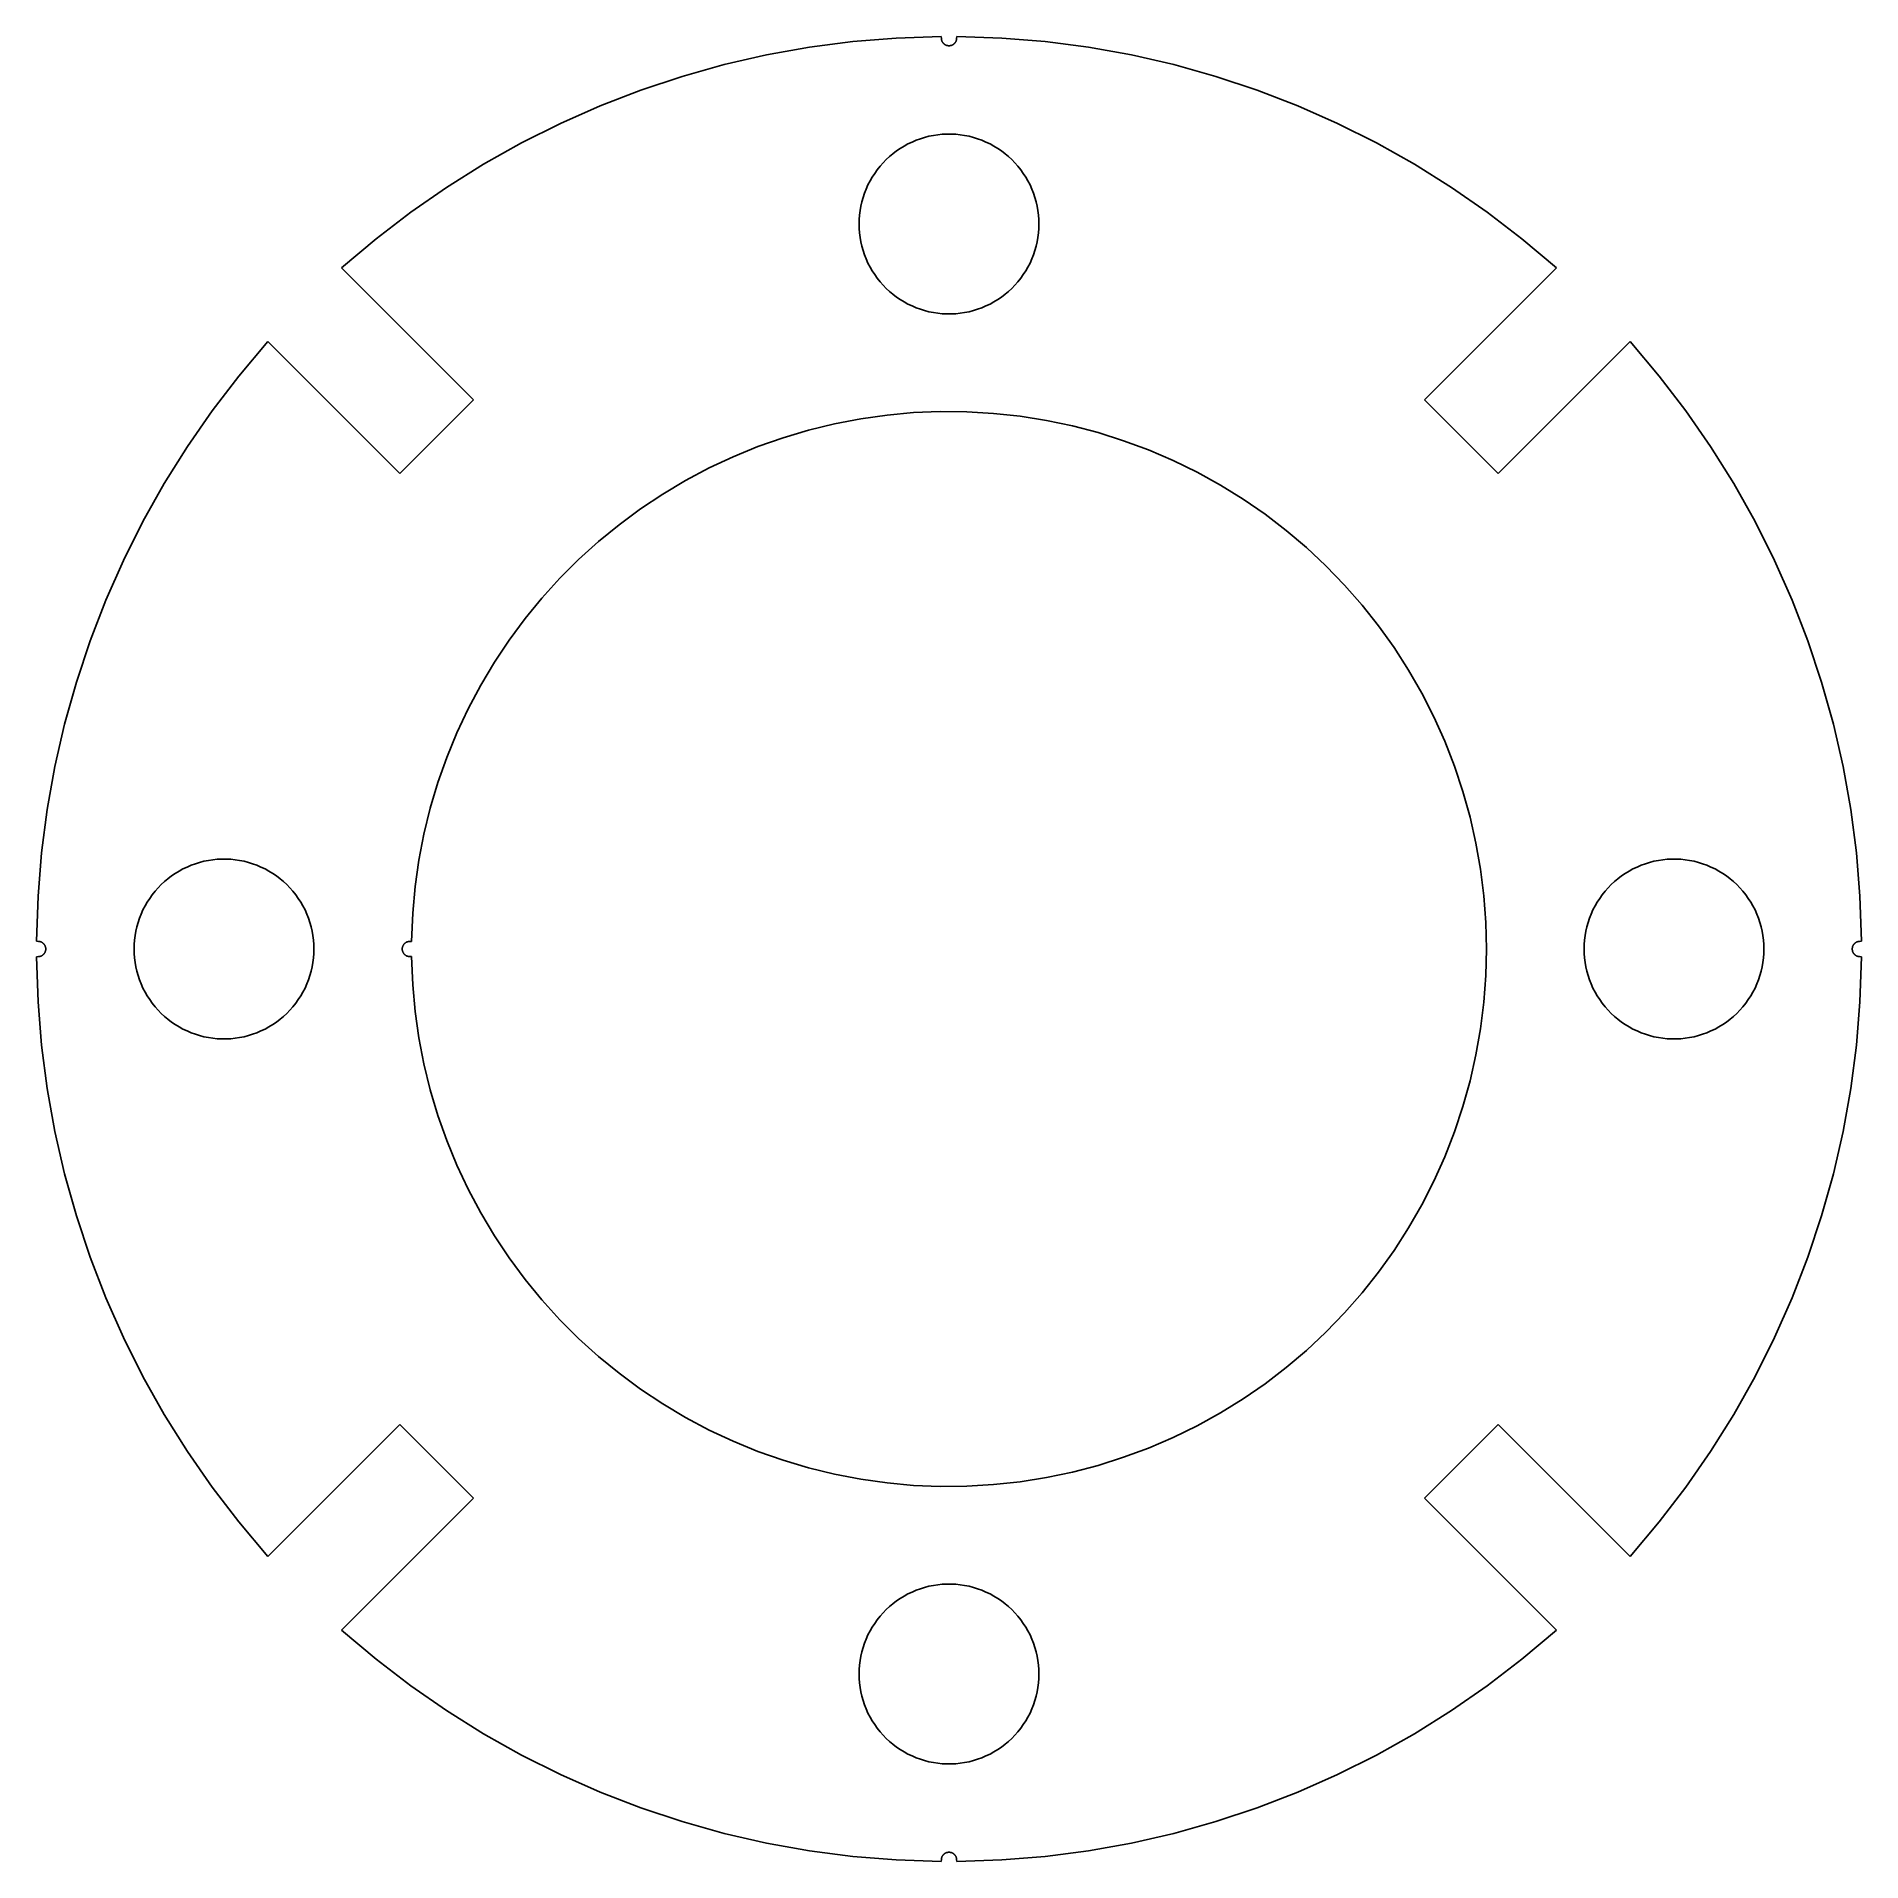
# Model space of a CAD drawing. Header units: metres. Extents: x -49.3 to 49.3, y -49.3 to 49.3.
import ezdxf

# ---------------------------------------------------------------- set-up
doc = ezdxf.new("R2010")
doc.units = ezdxf.units.M

msp = doc.modelspace()

# ---------------------------------------------------------------- linework, layer by layer
for p, q in [((-0.415, 49.338), (-2.855, 49.255)), ((-0.412, 49.227), (-0.415, 49.338)), ((0.415, 49.338), (0.412, 49.227)), ((2.855, 49.255), (0.415, 49.338)), ((-7.54, 48.758), (-9.859, 48.343)), ((-5.203, 49.062), (-7.54, 48.758)), ((-2.855, 49.255), (-5.203, 49.062)), ((-0.41, 49.207), (-0.412, 49.227)), ((-0.408, 49.187), (-0.41, 49.207)), ((-0.404, 49.166), (-0.408, 49.187)), ((-0.399, 49.146), (-0.404, 49.166)), ((-0.394, 49.127), (-0.399, 49.146)), ((-0.387, 49.108), (-0.394, 49.127)), ((-0.379, 49.088), (-0.387, 49.108)), ((-0.371, 49.069), (-0.379, 49.088)), ((-0.362, 49.051), (-0.371, 49.069)), ((-0.351, 49.034), (-0.362, 49.051)), ((-0.34, 49.017), (-0.351, 49.034)), ((-0.328, 49), (-0.34, 49.017)), ((-0.315, 48.984), (-0.328, 49)), ((-0.302, 48.969), (-0.315, 48.984)), ((-0.287, 48.954), (-0.302, 48.969)), ((-0.272, 48.94), (-0.287, 48.954)), ((-0.257, 48.927), (-0.272, 48.94)), ((-0.24, 48.914), (-0.257, 48.927)), ((-0.223, 48.903), (-0.24, 48.914)), ((-0.205, 48.892), (-0.223, 48.903)), ((-0.188, 48.883), (-0.205, 48.892)), ((-0.169, 48.874), (-0.188, 48.883)), ((-0.15, 48.866), (-0.169, 48.874)), ((-0.131, 48.859), (-0.15, 48.866)), ((-0.111, 48.853), (-0.131, 48.859)), ((-0.091, 48.848), (-0.111, 48.853)), ((-0.072, 48.844), (-0.091, 48.848)), ((-0.051, 48.841), (-0.072, 48.844)), ((-0.031, 48.839), (-0.051, 48.841)), ((-0.01, 48.838), (-0.031, 48.839)), ((0.01, 48.838), (-0.01, 48.838)), ((0.031, 48.839), (0.01, 48.838)), ((0.051, 48.841), (0.031, 48.839)), ((0.072, 48.844), (0.051, 48.841)), ((0.091, 48.848), (0.072, 48.844)), ((0.111, 48.853), (0.091, 48.848)), ((0.131, 48.859), (0.111, 48.853)), ((0.15, 48.866), (0.131, 48.859)), ((0.169, 48.874), (0.15, 48.866)), ((0.188, 48.883), (0.169, 48.874)), ((0.205, 48.892), (0.188, 48.883)), ((0.223, 48.903), (0.205, 48.892)), ((0.24, 48.914), (0.223, 48.903)), ((0.257, 48.927), (0.24, 48.914)), ((0.272, 48.94), (0.257, 48.927)), ((0.287, 48.954), (0.272, 48.94)), ((0.302, 48.969), (0.287, 48.954)), ((0.315, 48.984), (0.302, 48.969)), ((0.328, 49), (0.315, 48.984)), ((0.34, 49.017), (0.328, 49)), ((0.351, 49.034), (0.34, 49.017)), ((0.362, 49.051), (0.351, 49.034)), ((0.371, 49.069), (0.362, 49.051)), ((0.379, 49.088), (0.371, 49.069)), ((0.387, 49.108), (0.379, 49.088)), ((0.394, 49.127), (0.387, 49.108)), ((0.399, 49.146), (0.394, 49.127)), ((0.404, 49.166), (0.399, 49.146)), ((0.408, 49.187), (0.404, 49.166)), ((0.41, 49.207), (0.408, 49.187)), ((0.412, 49.227), (0.41, 49.207)), ((5.203, 49.062), (2.855, 49.255)), ((7.54, 48.758), (5.203, 49.062)), ((9.859, 48.343), (7.54, 48.758)), ((-12.155, 47.817), (-14.424, 47.182)), ((-9.859, 48.343), (-12.155, 47.817)), ((12.155, 47.817), (9.859, 48.343)), ((14.424, 47.182), (12.155, 47.817)), ((-16.66, 46.44), (-18.858, 45.592)), ((-14.424, 47.182), (-16.66, 46.44)), ((16.66, 46.44), (14.424, 47.182)), ((18.858, 45.592), (16.66, 46.44)), ((-18.858, 45.592), (-21.012, 44.639)), ((21.012, 44.639), (18.858, 45.592)), ((-21.012, 44.639), (-23.119, 43.585)), ((23.119, 43.585), (21.012, 44.639)), ((-23.119, 43.585), (-25.174, 42.432)), ((-2.431, 43.411), (-2.218, 43.527)), ((-2.218, 43.527), (-2, 43.632)), ((-2, 43.632), (-1.777, 43.726)), ((-1.777, 43.726), (-1.549, 43.809)), ((-1.549, 43.809), (-1.317, 43.881)), ((-1.317, 43.881), (-1.082, 43.941)), ((-1.082, 43.941), (-0.844, 43.989)), ((-0.844, 43.989), (-0.605, 44.025)), ((-0.605, 44.025), (-0.363, 44.049)), ((-0.363, 44.049), (-0.121, 44.061)), ((-0.121, 44.061), (0.121, 44.061)), ((0.121, 44.061), (0.363, 44.049)), ((0.363, 44.049), (0.605, 44.025)), ((0.605, 44.025), (0.844, 43.989)), ((0.844, 43.989), (1.082, 43.941)), ((1.082, 43.941), (1.317, 43.881)), ((1.317, 43.881), (1.549, 43.809)), ((1.549, 43.809), (1.777, 43.726)), ((1.777, 43.726), (2, 43.632)), ((2, 43.632), (2.218, 43.527)), ((2.218, 43.527), (2.431, 43.411)), ((25.174, 42.432), (23.119, 43.585)), ((-25.174, 42.432), (-27.171, 41.182)), ((-3.725, 42.325), (-3.564, 42.507)), ((-3.564, 42.507), (-3.395, 42.681)), ((-3.395, 42.681), (-3.217, 42.846)), ((-3.217, 42.846), (-3.032, 43.002)), ((-3.032, 43.002), (-2.838, 43.148)), ((-2.838, 43.148), (-2.638, 43.285)), ((-2.638, 43.285), (-2.431, 43.411)), ((2.431, 43.411), (2.638, 43.285)), ((2.638, 43.285), (2.838, 43.148)), ((2.838, 43.148), (3.032, 43.002)), ((3.032, 43.002), (3.217, 42.846)), ((3.217, 42.846), (3.395, 42.681)), ((3.395, 42.681), (3.564, 42.507)), ((3.564, 42.507), (3.725, 42.325)), ((27.171, 41.182), (25.174, 42.432)), ((-4.381, 41.31), (-4.27, 41.526)), ((-4.27, 41.526), (-4.149, 41.735)), ((-4.149, 41.735), (-4.018, 41.939)), ((-4.018, 41.939), (-3.876, 42.136)), ((-3.876, 42.136), (-3.725, 42.325)), ((3.725, 42.325), (3.876, 42.136)), ((3.876, 42.136), (4.018, 41.939)), ((4.018, 41.939), (4.149, 41.735)), ((4.149, 41.735), (4.27, 41.526)), ((4.27, 41.526), (4.381, 41.31)), ((-27.171, 41.182), (-29.106, 39.838)), ((-4.712, 40.4), (-4.646, 40.633)), ((-4.646, 40.633), (-4.569, 40.863)), ((-4.569, 40.863), (-4.481, 41.089)), ((-4.481, 41.089), (-4.381, 41.31)), ((4.381, 41.31), (4.481, 41.089)), ((4.481, 41.089), (4.569, 40.863)), ((4.569, 40.863), (4.646, 40.633)), ((4.646, 40.633), (4.712, 40.4)), ((29.106, 39.838), (27.171, 41.182)), ((-29.106, 39.838), (-30.974, 38.403)), ((-4.856, 39.443), (-4.838, 39.684)), ((-4.838, 39.684), (-4.808, 39.925)), ((-4.808, 39.925), (-4.766, 40.163)), ((-4.766, 40.163), (-4.712, 40.4)), ((4.712, 40.4), (4.766, 40.163)), ((4.766, 40.163), (4.808, 39.925)), ((4.808, 39.925), (4.838, 39.684)), ((4.838, 39.684), (4.856, 39.443)), ((30.974, 38.403), (29.106, 39.838)), ((-4.862, 39.2), (-4.856, 39.443)), ((-4.856, 38.957), (-4.862, 39.2)), ((-4.838, 38.716), (-4.856, 38.957)), ((-4.808, 38.475), (-4.838, 38.716)), ((4.838, 38.716), (4.808, 38.475)), ((4.856, 38.957), (4.838, 38.716)), ((4.856, 39.443), (4.862, 39.2)), ((4.862, 39.2), (4.856, 38.957)), ((-30.974, 38.403), (-32.843, 36.821)), ((-4.766, 38.237), (-4.808, 38.475)), ((-4.712, 38), (-4.766, 38.237)), ((-4.646, 37.767), (-4.712, 38)), ((-4.569, 37.537), (-4.646, 37.767)), ((-4.481, 37.311), (-4.569, 37.537)), ((4.569, 37.537), (4.481, 37.311)), ((4.646, 37.767), (4.569, 37.537)), ((4.712, 38), (4.646, 37.767)), ((4.766, 38.237), (4.712, 38)), ((4.808, 38.475), (4.766, 38.237)), ((32.843, 36.821), (30.974, 38.403)), ((-32.843, 36.821), (-25.716, 29.693)), ((-4.381, 37.09), (-4.481, 37.311)), ((-4.27, 36.874), (-4.381, 37.09)), ((-4.149, 36.665), (-4.27, 36.874)), ((-4.018, 36.461), (-4.149, 36.665)), ((4.149, 36.665), (4.018, 36.461)), ((4.27, 36.874), (4.149, 36.665)), ((4.381, 37.09), (4.27, 36.874)), ((4.481, 37.311), (4.381, 37.09)), ((25.716, 29.693), (32.843, 36.821)), ((-3.876, 36.264), (-4.018, 36.461)), ((-3.725, 36.075), (-3.876, 36.264)), ((-3.564, 35.893), (-3.725, 36.075)), ((-3.395, 35.719), (-3.564, 35.893)), ((-3.217, 35.554), (-3.395, 35.719)), ((-3.032, 35.398), (-3.217, 35.554)), ((3.217, 35.554), (3.032, 35.398)), ((3.395, 35.719), (3.217, 35.554)), ((3.564, 35.893), (3.395, 35.719)), ((3.725, 36.075), (3.564, 35.893)), ((3.876, 36.264), (3.725, 36.075)), ((4.018, 36.461), (3.876, 36.264)), ((-2.838, 35.252), (-3.032, 35.398)), ((-2.638, 35.115), (-2.838, 35.252)), ((-2.431, 34.989), (-2.638, 35.115)), ((-2.218, 34.873), (-2.431, 34.989)), ((-2, 34.768), (-2.218, 34.873)), ((-1.777, 34.674), (-2, 34.768)), ((-1.549, 34.591), (-1.777, 34.674)), ((-1.317, 34.519), (-1.549, 34.591)), ((1.549, 34.591), (1.317, 34.519)), ((1.777, 34.674), (1.549, 34.591)), ((2, 34.768), (1.777, 34.674)), ((2.218, 34.873), (2, 34.768)), ((2.431, 34.989), (2.218, 34.873)), ((2.638, 35.115), (2.431, 34.989)), ((2.838, 35.252), (2.638, 35.115)), ((3.032, 35.398), (2.838, 35.252)), ((-1.082, 34.459), (-1.317, 34.519)), ((-0.844, 34.411), (-1.082, 34.459)), ((-0.605, 34.375), (-0.844, 34.411)), ((-0.363, 34.351), (-0.605, 34.375)), ((-0.121, 34.339), (-0.363, 34.351)), ((0.121, 34.339), (-0.121, 34.339)), ((0.363, 34.351), (0.121, 34.339)), ((0.605, 34.375), (0.363, 34.351)), ((0.844, 34.411), (0.605, 34.375)), ((1.082, 34.459), (0.844, 34.411)), ((1.317, 34.519), (1.082, 34.459)), ((-36.821, 32.843), (-38.403, 30.974)), ((-29.693, 25.716), (-36.821, 32.843)), ((36.821, 32.843), (29.693, 25.716)), ((38.403, 30.974), (36.821, 32.843)), ((-38.403, 30.974), (-39.838, 29.106)), ((39.838, 29.106), (38.403, 30.974)), ((-25.716, 29.693), (-29.693, 25.716)), ((29.693, 25.716), (25.716, 29.693)), ((-39.838, 29.106), (-41.182, 27.171)), ((-6.189, 28.396), (-4.774, 28.668)), ((-4.774, 28.668), (-3.347, 28.869)), ((-3.347, 28.869), (-1.911, 29)), ((-1.911, 29), (-0.471, 29.059)), ((-0.471, 29.059), (0.97, 29.046)), ((0.97, 29.046), (2.409, 28.962)), ((2.409, 28.962), (3.841, 28.808)), ((3.841, 28.808), (5.265, 28.582)), ((41.182, 27.171), (39.838, 29.106)), ((-10.33, 27.165), (-8.97, 27.643)), ((-8.97, 27.643), (-7.589, 28.054)), ((-7.589, 28.054), (-6.189, 28.396)), ((5.265, 28.582), (6.675, 28.285)), ((6.675, 28.285), (8.069, 27.92)), ((8.069, 27.92), (9.443, 27.485)), ((-41.182, 27.171), (-42.432, 25.174)), ((-11.664, 26.619), (-10.33, 27.165)), ((9.443, 27.485), (10.794, 26.984)), ((10.794, 26.984), (12.119, 26.415)), ((42.432, 25.174), (41.182, 27.171)), ((-14.243, 25.333), (-12.969, 26.008)), ((-12.969, 26.008), (-11.664, 26.619)), ((12.119, 26.415), (13.413, 25.782)), ((13.413, 25.782), (14.675, 25.085)), ((-42.432, 25.174), (-43.585, 23.119)), ((-15.481, 24.596), (-14.243, 25.333)), ((14.675, 25.085), (15.9, 24.327)), ((43.585, 23.119), (42.432, 25.174)), ((-17.841, 22.942), (-16.681, 23.799)), ((-16.681, 23.799), (-15.481, 24.596)), ((15.9, 24.327), (17.087, 23.509)), ((-43.585, 23.119), (-44.639, 21.012)), ((-18.956, 22.03), (-17.841, 22.942)), ((17.087, 23.509), (18.231, 22.633)), ((44.639, 21.012), (43.585, 23.119)), ((-20.025, 21.063), (-18.956, 22.03)), ((18.231, 22.633), (19.331, 21.701)), ((-44.639, 21.012), (-45.592, 18.858)), ((-21.044, 20.044), (-20.025, 21.063)), ((19.331, 21.701), (20.383, 20.716)), ((45.592, 18.858), (44.639, 21.012)), ((-22.012, 18.976), (-21.044, 20.044)), ((20.383, 20.716), (21.385, 19.68)), ((-45.592, 18.858), (-46.44, 16.66)), ((-22.925, 17.862), (-22.012, 18.976)), ((21.385, 19.68), (22.334, 18.596)), ((46.44, 16.66), (45.592, 18.858)), ((-23.783, 16.703), (-22.925, 17.862)), ((22.334, 18.596), (23.229, 17.466)), ((23.229, 17.466), (24.066, 16.293)), ((-46.44, 16.66), (-47.182, 14.424)), ((-24.582, 15.504), (-23.783, 16.703)), ((24.066, 16.293), (24.844, 15.08)), ((47.182, 14.424), (46.44, 16.66)), ((-25.32, 14.266), (-24.582, 15.504)), ((24.844, 15.08), (25.561, 13.83)), ((-47.182, 14.424), (-47.817, 12.155)), ((-25.996, 12.993), (-25.32, 14.266)), ((25.561, 13.83), (26.215, 12.545)), ((47.817, 12.155), (47.182, 14.424)), ((-26.608, 11.689), (-25.996, 12.993)), ((-47.817, 12.155), (-48.343, 9.859)), ((26.215, 12.545), (26.805, 11.231)), ((48.343, 9.859), (47.817, 12.155)), ((-27.155, 10.355), (-26.608, 11.689)), ((26.805, 11.231), (27.329, 9.888)), ((-27.635, 8.996), (-27.155, 10.355)), ((27.329, 9.888), (27.785, 8.521)), ((-48.343, 9.859), (-48.758, 7.54)), ((-28.047, 7.615), (-27.635, 8.996)), ((48.758, 7.54), (48.343, 9.859)), ((27.785, 8.521), (28.174, 7.133)), ((-48.758, 7.54), (-49.062, 5.203)), ((-28.39, 6.215), (-28.047, 7.615)), ((28.174, 7.133), (28.492, 5.728)), ((49.062, 5.203), (48.758, 7.54)), ((-28.663, 4.8), (-28.39, 6.215)), ((-49.062, 5.203), (-49.255, 2.855)), ((28.492, 5.728), (28.741, 4.308)), ((49.255, 2.855), (49.062, 5.203)), ((-42.232, 3.802), (-42.038, 3.948)), ((-42.038, 3.948), (-41.838, 4.085)), ((-41.838, 4.085), (-41.631, 4.211)), ((-41.631, 4.211), (-41.418, 4.327)), ((-41.418, 4.327), (-41.2, 4.432)), ((-41.2, 4.432), (-40.977, 4.526)), ((-40.977, 4.526), (-40.749, 4.609)), ((-40.749, 4.609), (-40.517, 4.681)), ((-40.517, 4.681), (-40.282, 4.741)), ((-40.282, 4.741), (-40.044, 4.789)), ((-40.044, 4.789), (-39.805, 4.825)), ((-39.805, 4.825), (-39.563, 4.849)), ((-39.563, 4.849), (-39.321, 4.861)), ((-39.321, 4.861), (-39.079, 4.861)), ((-39.079, 4.861), (-38.837, 4.849)), ((-38.837, 4.849), (-38.595, 4.825)), ((-38.595, 4.825), (-38.356, 4.789)), ((-38.356, 4.789), (-38.118, 4.741)), ((-38.118, 4.741), (-37.883, 4.681)), ((-37.883, 4.681), (-37.651, 4.609)), ((-37.651, 4.609), (-37.423, 4.526)), ((-37.423, 4.526), (-37.2, 4.432)), ((-37.2, 4.432), (-36.981, 4.327)), ((-36.981, 4.327), (-36.769, 4.211)), ((-36.769, 4.211), (-36.562, 4.085)), ((-36.562, 4.085), (-36.361, 3.948)), ((-36.361, 3.948), (-36.168, 3.802)), ((-28.866, 3.374), (-28.663, 4.8)), ((28.741, 4.308), (28.92, 2.878)), ((36.168, 3.802), (36.361, 3.948)), ((36.361, 3.948), (36.562, 4.085)), ((36.562, 4.085), (36.769, 4.211)), ((36.769, 4.211), (36.981, 4.327)), ((36.981, 4.327), (37.2, 4.432)), ((37.2, 4.432), (37.423, 4.526)), ((37.423, 4.526), (37.651, 4.609)), ((37.651, 4.609), (37.883, 4.681)), ((37.883, 4.681), (38.118, 4.741)), ((38.118, 4.741), (38.356, 4.789)), ((38.356, 4.789), (38.595, 4.825)), ((38.595, 4.825), (38.837, 4.849)), ((38.837, 4.849), (39.079, 4.861)), ((39.079, 4.861), (39.321, 4.861)), ((39.321, 4.861), (39.563, 4.849)), ((39.563, 4.849), (39.805, 4.825)), ((39.805, 4.825), (40.044, 4.789)), ((40.044, 4.789), (40.282, 4.741)), ((40.282, 4.741), (40.517, 4.681)), ((40.517, 4.681), (40.749, 4.609)), ((40.749, 4.609), (40.977, 4.526)), ((40.977, 4.526), (41.2, 4.432)), ((41.2, 4.432), (41.418, 4.327)), ((41.418, 4.327), (41.631, 4.211)), ((41.631, 4.211), (41.838, 4.085)), ((41.838, 4.085), (42.038, 3.948)), ((42.038, 3.948), (42.232, 3.802)), ((-43.076, 2.936), (-42.925, 3.125)), ((-42.925, 3.125), (-42.764, 3.307)), ((-42.764, 3.307), (-42.595, 3.481)), ((-42.595, 3.481), (-42.417, 3.646)), ((-42.417, 3.646), (-42.232, 3.802)), ((-36.168, 3.802), (-35.983, 3.646)), ((-35.983, 3.646), (-35.805, 3.481)), ((-35.805, 3.481), (-35.636, 3.307)), ((-35.636, 3.307), (-35.475, 3.126)), ((-35.475, 3.126), (-35.324, 2.936)), ((-28.998, 1.938), (-28.866, 3.374)), ((35.324, 2.936), (35.475, 3.126)), ((35.475, 3.126), (35.636, 3.307)), ((35.636, 3.307), (35.805, 3.481)), ((35.805, 3.481), (35.983, 3.646)), ((35.983, 3.646), (36.168, 3.802)), ((42.232, 3.802), (42.417, 3.646)), ((42.417, 3.646), (42.595, 3.481)), ((42.595, 3.481), (42.764, 3.307)), ((42.764, 3.307), (42.925, 3.125)), ((42.925, 3.125), (43.076, 2.936)), ((-49.255, 2.855), (-49.338, 0.415)), ((-43.681, 1.889), (-43.581, 2.11)), ((-43.581, 2.11), (-43.47, 2.326)), ((-43.47, 2.326), (-43.349, 2.535)), ((-43.349, 2.535), (-43.218, 2.739)), ((-43.218, 2.739), (-43.076, 2.936)), ((-35.324, 2.936), (-35.182, 2.739)), ((-35.182, 2.739), (-35.051, 2.535)), ((-35.051, 2.535), (-34.93, 2.326)), ((-34.93, 2.326), (-34.819, 2.11)), ((-34.819, 2.11), (-34.719, 1.889)), ((28.92, 2.878), (29.027, 1.441)), ((34.719, 1.889), (34.819, 2.11)), ((34.819, 2.11), (34.93, 2.326)), ((34.93, 2.326), (35.051, 2.535)), ((35.051, 2.535), (35.182, 2.739)), ((35.182, 2.739), (35.324, 2.936)), ((43.076, 2.936), (43.218, 2.739)), ((43.218, 2.739), (43.349, 2.535)), ((43.349, 2.535), (43.47, 2.326)), ((43.47, 2.326), (43.581, 2.11)), ((43.581, 2.11), (43.681, 1.889)), ((49.338, 0.415), (49.255, 2.855)), ((-43.966, 0.963), (-43.912, 1.2)), ((-43.912, 1.2), (-43.846, 1.433)), ((-43.846, 1.433), (-43.769, 1.663)), ((-43.769, 1.663), (-43.681, 1.889)), ((-34.719, 1.889), (-34.631, 1.663)), ((-34.631, 1.663), (-34.553, 1.433)), ((-34.553, 1.433), (-34.488, 1.2)), ((-34.488, 1.2), (-34.434, 0.963)), ((-29.062, 0.414), (-28.998, 1.938)), ((29.027, 1.441), (29.062, 0)), ((34.434, 0.963), (34.488, 1.2)), ((34.488, 1.2), (34.553, 1.433)), ((34.553, 1.433), (34.631, 1.663)), ((34.631, 1.663), (34.719, 1.889)), ((43.681, 1.889), (43.769, 1.663)), ((43.769, 1.663), (43.846, 1.433)), ((43.846, 1.433), (43.912, 1.2)), ((43.912, 1.2), (43.966, 0.963)), ((-49.338, 0.415), (-49.228, 0.412)), ((-49.228, 0.412), (-49.208, 0.41)), ((-49.208, 0.41), (-49.188, 0.408)), ((-49.188, 0.408), (-49.167, 0.404)), ((-49.167, 0.404), (-49.148, 0.4)), ((-49.148, 0.4), (-49.129, 0.394)), ((-49.129, 0.394), (-49.109, 0.388)), ((-49.109, 0.388), (-49.091, 0.38)), ((-49.091, 0.38), (-49.072, 0.372)), ((-49.072, 0.372), (-49.054, 0.363)), ((-49.054, 0.363), (-49.037, 0.353)), ((-49.037, 0.353), (-49.02, 0.342)), ((-49.02, 0.342), (-49.003, 0.331)), ((-49.003, 0.331), (-48.988, 0.318)), ((-48.988, 0.318), (-48.972, 0.305)), ((-48.972, 0.305), (-48.958, 0.291)), ((-48.958, 0.291), (-48.944, 0.276)), ((-48.944, 0.276), (-48.931, 0.261)), ((-48.931, 0.261), (-48.918, 0.245)), ((-48.918, 0.245), (-48.907, 0.228)), ((-48.907, 0.228), (-48.896, 0.211)), ((-48.896, 0.211), (-48.886, 0.194)), ((-48.886, 0.194), (-48.877, 0.176)), ((-48.877, 0.176), (-48.869, 0.157)), ((-48.869, 0.157), (-48.861, 0.139)), ((-48.861, 0.139), (-48.855, 0.119)), ((-48.855, 0.119), (-48.85, 0.1)), ((-48.85, 0.1), (-48.845, 0.08)), ((-48.845, 0.08), (-48.842, 0.06)), ((-48.842, 0.06), (-48.84, 0.04)), ((-48.84, 0.04), (-48.838, 0.02)), ((-48.838, 0.02), (-48.837, 0)), ((-48.837, 0), (-48.838, -0.02)), ((-44.062, 0), (-44.056, 0.243)), ((-44.056, -0.243), (-44.062, 0)), ((-44.056, 0.243), (-44.038, 0.484)), ((-44.038, 0.484), (-44.008, 0.725)), ((-44.008, 0.725), (-43.966, 0.963)), ((-34.434, 0.963), (-34.392, 0.725)), ((-34.392, 0.725), (-34.362, 0.484)), ((-34.362, 0.484), (-34.344, 0.243)), ((-34.344, 0.243), (-34.337, 0)), ((-34.337, 0), (-34.344, -0.243)), ((-29.562, 0.02), (-29.56, 0.041)), ((-29.562, 0), (-29.562, 0.02)), ((-29.562, -0.02), (-29.562, 0)), ((-29.56, 0.041), (-29.558, 0.061)), ((-29.558, 0.061), (-29.555, 0.081)), ((-29.555, 0.081), (-29.55, 0.101)), ((-29.55, 0.101), (-29.544, 0.12)), ((-29.544, 0.12), (-29.538, 0.14)), ((-29.538, 0.14), (-29.531, 0.159)), ((-29.531, 0.159), (-29.522, 0.178)), ((-29.522, 0.178), (-29.513, 0.195)), ((-29.513, 0.195), (-29.503, 0.213)), ((-29.503, 0.213), (-29.492, 0.23)), ((-29.492, 0.23), (-29.48, 0.247)), ((-29.48, 0.247), (-29.468, 0.263)), ((-29.468, 0.263), (-29.454, 0.278)), ((-29.454, 0.278), (-29.44, 0.293)), ((-29.44, 0.293), (-29.426, 0.307)), ((-29.426, 0.307), (-29.41, 0.32)), ((-29.41, 0.32), (-29.394, 0.332)), ((-29.394, 0.332), (-29.377, 0.344)), ((-29.377, 0.344), (-29.36, 0.355)), ((-29.36, 0.355), (-29.342, 0.365)), ((-29.342, 0.365), (-29.324, 0.374)), ((-29.324, 0.374), (-29.305, 0.382)), ((-29.305, 0.382), (-29.286, 0.389)), ((-29.286, 0.389), (-29.267, 0.396)), ((-29.267, 0.396), (-29.247, 0.401)), ((-29.247, 0.401), (-29.227, 0.405)), ((-29.227, 0.405), (-29.208, 0.408)), ((-29.208, 0.408), (-29.187, 0.411)), ((-29.187, 0.411), (-29.167, 0.412)), ((-29.167, 0.412), (-29.062, 0.414)), ((29.062, 0), (29.027, -1.441)), ((34.337, 0), (34.344, 0.243)), ((34.344, -0.243), (34.337, 0)), ((34.344, 0.243), (34.362, 0.484)), ((34.362, 0.484), (34.392, 0.725)), ((34.392, 0.725), (34.434, 0.963)), ((43.966, 0.963), (44.008, 0.725)), ((44.008, 0.725), (44.038, 0.484)), ((44.038, 0.484), (44.056, 0.243)), ((44.056, 0.243), (44.062, 0)), ((44.062, 0), (44.056, -0.243)), ((48.838, 0.01), (48.839, 0.031)), ((48.838, -0.01), (48.838, 0.01)), ((48.839, 0.031), (48.841, 0.051)), ((48.841, 0.051), (48.844, 0.072)), ((48.844, 0.072), (48.848, 0.091)), ((48.848, 0.091), (48.853, 0.111)), ((48.853, 0.111), (48.859, 0.131)), ((48.859, 0.131), (48.866, 0.15)), ((48.866, 0.15), (48.874, 0.169)), ((48.874, 0.169), (48.883, 0.188)), ((48.883, 0.188), (48.892, 0.205)), ((48.892, 0.205), (48.903, 0.223)), ((48.903, 0.223), (48.914, 0.24)), ((48.914, 0.24), (48.927, 0.257)), ((48.927, 0.257), (48.94, 0.272)), ((48.94, 0.272), (48.954, 0.287)), ((48.954, 0.287), (48.969, 0.302)), ((48.969, 0.302), (48.984, 0.315)), ((48.984, 0.315), (49, 0.328)), ((49, 0.328), (49.017, 0.34)), ((49.017, 0.34), (49.034, 0.351)), ((49.034, 0.351), (49.051, 0.362)), ((49.051, 0.362), (49.069, 0.371)), ((49.069, 0.371), (49.088, 0.379)), ((49.088, 0.379), (49.108, 0.387)), ((49.108, 0.387), (49.127, 0.394)), ((49.127, 0.394), (49.146, 0.399)), ((49.146, 0.399), (49.166, 0.404)), ((49.166, 0.404), (49.187, 0.408)), ((49.187, 0.408), (49.207, 0.41)), ((49.207, 0.41), (49.227, 0.412)), ((49.227, 0.412), (49.338, 0.415)), ((-49.228, -0.412), (-49.338, -0.415)), ((-49.338, -0.415), (-49.255, -2.855)), ((-49.208, -0.41), (-49.228, -0.412)), ((-49.188, -0.408), (-49.208, -0.41)), ((-49.167, -0.404), (-49.188, -0.408)), ((-49.148, -0.4), (-49.167, -0.404)), ((-49.129, -0.394), (-49.148, -0.4)), ((-49.11, -0.388), (-49.129, -0.394)), ((-49.091, -0.38), (-49.11, -0.388)), ((-49.072, -0.372), (-49.091, -0.38)), ((-49.054, -0.363), (-49.072, -0.372)), ((-49.037, -0.353), (-49.054, -0.363)), ((-49.02, -0.342), (-49.037, -0.353)), ((-49.003, -0.331), (-49.02, -0.342)), ((-48.988, -0.318), (-49.003, -0.331)), ((-48.972, -0.305), (-48.988, -0.318)), ((-48.958, -0.291), (-48.972, -0.305)), ((-48.944, -0.276), (-48.958, -0.291)), ((-48.931, -0.261), (-48.944, -0.276)), ((-48.918, -0.245), (-48.931, -0.261)), ((-48.907, -0.229), (-48.918, -0.245)), ((-48.896, -0.211), (-48.907, -0.229)), ((-48.886, -0.194), (-48.896, -0.211)), ((-48.877, -0.176), (-48.886, -0.194)), ((-48.869, -0.157), (-48.877, -0.176)), ((-48.861, -0.139), (-48.869, -0.157)), ((-48.855, -0.119), (-48.861, -0.139)), ((-48.85, -0.1), (-48.855, -0.119)), ((-48.845, -0.08), (-48.85, -0.1)), ((-48.842, -0.06), (-48.845, -0.08)), ((-48.84, -0.04), (-48.842, -0.06)), ((-48.838, -0.02), (-48.84, -0.04)), ((-44.038, -0.484), (-44.056, -0.243)), ((-44.008, -0.725), (-44.038, -0.484)), ((-43.966, -0.963), (-44.008, -0.725)), ((-43.912, -1.2), (-43.966, -0.963)), ((-34.434, -0.963), (-34.488, -1.2)), ((-34.392, -0.725), (-34.434, -0.963)), ((-34.362, -0.484), (-34.392, -0.725)), ((-34.344, -0.243), (-34.362, -0.484)), ((-29.56, -0.041), (-29.562, -0.02)), ((-29.558, -0.061), (-29.56, -0.041)), ((-29.555, -0.081), (-29.558, -0.061)), ((-29.55, -0.101), (-29.555, -0.081)), ((-29.544, -0.12), (-29.55, -0.101)), ((-29.538, -0.14), (-29.544, -0.12)), ((-29.531, -0.159), (-29.538, -0.14)), ((-29.522, -0.178), (-29.531, -0.159)), ((-29.513, -0.195), (-29.522, -0.178)), ((-29.503, -0.213), (-29.513, -0.195)), ((-29.492, -0.23), (-29.503, -0.213)), ((-29.48, -0.247), (-29.492, -0.23)), ((-29.468, -0.263), (-29.48, -0.247)), ((-29.454, -0.278), (-29.468, -0.263)), ((-29.44, -0.293), (-29.454, -0.278)), ((-29.426, -0.307), (-29.44, -0.293)), ((-29.41, -0.32), (-29.426, -0.307)), ((-29.394, -0.332), (-29.41, -0.32)), ((-29.377, -0.344), (-29.394, -0.332)), ((-29.36, -0.355), (-29.377, -0.344)), ((-29.342, -0.365), (-29.36, -0.355)), ((-29.324, -0.374), (-29.342, -0.365)), ((-29.305, -0.382), (-29.324, -0.374)), ((-29.286, -0.389), (-29.305, -0.382)), ((-29.267, -0.396), (-29.286, -0.389)), ((-29.247, -0.401), (-29.267, -0.396)), ((-29.227, -0.405), (-29.247, -0.401)), ((-29.208, -0.408), (-29.227, -0.405)), ((-29.187, -0.411), (-29.208, -0.408)), ((-29.167, -0.412), (-29.187, -0.411)), ((-29.062, -0.414), (-29.167, -0.412)), ((-28.998, -1.938), (-29.062, -0.414)), ((34.362, -0.484), (34.344, -0.243)), ((34.392, -0.725), (34.362, -0.484)), ((34.434, -0.963), (34.392, -0.725)), ((34.488, -1.2), (34.434, -0.963)), ((43.966, -0.963), (43.912, -1.2)), ((44.008, -0.725), (43.966, -0.963)), ((44.038, -0.484), (44.008, -0.725)), ((44.056, -0.243), (44.038, -0.484)), ((48.839, -0.031), (48.838, -0.01)), ((48.841, -0.051), (48.839, -0.031)), ((48.844, -0.072), (48.841, -0.051)), ((48.848, -0.091), (48.844, -0.072)), ((48.853, -0.111), (48.848, -0.091)), ((48.859, -0.131), (48.853, -0.111)), ((48.866, -0.15), (48.859, -0.131)), ((48.874, -0.169), (48.866, -0.15)), ((48.883, -0.188), (48.874, -0.169)), ((48.892, -0.205), (48.883, -0.188)), ((48.903, -0.223), (48.892, -0.205)), ((48.914, -0.24), (48.903, -0.223)), ((48.927, -0.257), (48.914, -0.24)), ((48.94, -0.272), (48.927, -0.257)), ((48.954, -0.287), (48.94, -0.272)), ((48.969, -0.302), (48.954, -0.287)), ((48.984, -0.315), (48.969, -0.302)), ((49, -0.328), (48.984, -0.315)), ((49.017, -0.34), (49, -0.328)), ((49.034, -0.351), (49.017, -0.34)), ((49.051, -0.362), (49.034, -0.351)), ((49.069, -0.371), (49.051, -0.362)), ((49.088, -0.379), (49.069, -0.371)), ((49.108, -0.387), (49.088, -0.379)), ((49.127, -0.394), (49.108, -0.387)), ((49.146, -0.399), (49.127, -0.394)), ((49.166, -0.404), (49.146, -0.399)), ((49.187, -0.408), (49.166, -0.404)), ((49.207, -0.41), (49.187, -0.408)), ((49.227, -0.412), (49.207, -0.41)), ((49.338, -0.415), (49.227, -0.412)), ((49.255, -2.855), (49.338, -0.415)), ((-43.846, -1.433), (-43.912, -1.2)), ((-43.769, -1.663), (-43.846, -1.433)), ((-43.681, -1.889), (-43.769, -1.663)), ((-43.581, -2.11), (-43.681, -1.889)), ((-34.719, -1.889), (-34.819, -2.11)), ((-34.631, -1.663), (-34.719, -1.889)), ((-34.553, -1.433), (-34.631, -1.663)), ((-34.488, -1.2), (-34.553, -1.433)), ((-28.866, -3.374), (-28.998, -1.938)), ((29.027, -1.441), (28.92, -2.878)), ((34.553, -1.433), (34.488, -1.2)), ((34.631, -1.663), (34.553, -1.433)), ((34.719, -1.889), (34.631, -1.663)), ((34.819, -2.11), (34.719, -1.889)), ((43.681, -1.889), (43.581, -2.11)), ((43.769, -1.663), (43.681, -1.889)), ((43.846, -1.433), (43.769, -1.663)), ((43.912, -1.2), (43.846, -1.433)), ((-49.255, -2.855), (-49.062, -5.203)), ((-43.47, -2.326), (-43.581, -2.11)), ((-43.349, -2.535), (-43.47, -2.326)), ((-43.218, -2.739), (-43.349, -2.535)), ((-43.076, -2.936), (-43.218, -2.739)), ((-42.925, -3.125), (-43.076, -2.936)), ((-35.324, -2.936), (-35.475, -3.126)), ((-35.182, -2.739), (-35.324, -2.936)), ((-35.051, -2.535), (-35.182, -2.739)), ((-34.93, -2.326), (-35.051, -2.535)), ((-34.819, -2.11), (-34.93, -2.326)), ((28.92, -2.878), (28.741, -4.308)), ((34.93, -2.326), (34.819, -2.11)), ((35.051, -2.535), (34.93, -2.326)), ((35.182, -2.739), (35.051, -2.535)), ((35.324, -2.936), (35.182, -2.739)), ((35.475, -3.126), (35.324, -2.936)), ((43.076, -2.936), (42.925, -3.125)), ((43.218, -2.739), (43.076, -2.936)), ((43.349, -2.535), (43.218, -2.739)), ((43.47, -2.326), (43.349, -2.535)), ((43.581, -2.11), (43.47, -2.326)), ((49.062, -5.203), (49.255, -2.855)), ((-42.764, -3.307), (-42.925, -3.125)), ((-42.595, -3.481), (-42.764, -3.307)), ((-42.417, -3.646), (-42.595, -3.481)), ((-42.232, -3.802), (-42.417, -3.646)), ((-42.038, -3.948), (-42.232, -3.802)), ((-36.168, -3.802), (-36.361, -3.948)), ((-35.983, -3.646), (-36.168, -3.802)), ((-35.805, -3.481), (-35.983, -3.646)), ((-35.636, -3.307), (-35.805, -3.481)), ((-35.475, -3.126), (-35.636, -3.307)), ((-28.663, -4.8), (-28.866, -3.374)), ((35.636, -3.307), (35.475, -3.126)), ((35.805, -3.481), (35.636, -3.307)), ((35.983, -3.646), (35.805, -3.481)), ((36.168, -3.802), (35.983, -3.646)), ((36.361, -3.948), (36.168, -3.802)), ((42.232, -3.802), (42.038, -3.948)), ((42.417, -3.646), (42.232, -3.802)), ((42.595, -3.481), (42.417, -3.646)), ((42.764, -3.307), (42.595, -3.481)), ((42.925, -3.125), (42.764, -3.307)), ((-41.838, -4.085), (-42.038, -3.948)), ((-41.631, -4.211), (-41.838, -4.085)), ((-41.418, -4.327), (-41.631, -4.211)), ((-41.2, -4.432), (-41.418, -4.327)), ((-40.977, -4.526), (-41.2, -4.432)), ((-40.749, -4.609), (-40.977, -4.526)), ((-40.517, -4.681), (-40.749, -4.609)), ((-40.282, -4.741), (-40.517, -4.681)), ((-40.044, -4.789), (-40.282, -4.741)), ((-39.805, -4.825), (-40.044, -4.789)), ((-39.563, -4.849), (-39.805, -4.825)), ((-39.321, -4.861), (-39.563, -4.849)), ((-39.079, -4.861), (-39.321, -4.861)), ((-38.837, -4.849), (-39.079, -4.861)), ((-38.595, -4.825), (-38.837, -4.849)), ((-38.356, -4.789), (-38.595, -4.825)), ((-38.118, -4.741), (-38.356, -4.789)), ((-37.883, -4.681), (-38.118, -4.741)), ((-37.651, -4.609), (-37.883, -4.681)), ((-37.423, -4.526), (-37.651, -4.609)), ((-37.2, -4.432), (-37.423, -4.526)), ((-36.981, -4.327), (-37.2, -4.432)), ((-36.769, -4.211), (-36.981, -4.327)), ((-36.562, -4.085), (-36.769, -4.211)), ((-36.361, -3.948), (-36.562, -4.085)), ((-28.39, -6.215), (-28.663, -4.8)), ((28.741, -4.308), (28.492, -5.728)), ((36.562, -4.085), (36.361, -3.948)), ((36.769, -4.211), (36.562, -4.085)), ((36.981, -4.327), (36.769, -4.211)), ((37.2, -4.432), (36.981, -4.327)), ((37.423, -4.526), (37.2, -4.432)), ((37.651, -4.609), (37.423, -4.526)), ((37.883, -4.681), (37.651, -4.609)), ((38.118, -4.741), (37.883, -4.681)), ((38.356, -4.789), (38.118, -4.741)), ((38.595, -4.825), (38.356, -4.789)), ((38.837, -4.849), (38.595, -4.825)), ((39.079, -4.861), (38.837, -4.849)), ((39.321, -4.861), (39.079, -4.861)), ((39.563, -4.849), (39.321, -4.861)), ((39.805, -4.825), (39.563, -4.849)), ((40.044, -4.789), (39.805, -4.825)), ((40.282, -4.741), (40.044, -4.789)), ((40.517, -4.681), (40.282, -4.741)), ((40.749, -4.609), (40.517, -4.681)), ((40.977, -4.526), (40.749, -4.609)), ((41.2, -4.432), (40.977, -4.526)), ((41.418, -4.327), (41.2, -4.432)), ((41.631, -4.211), (41.418, -4.327)), ((41.838, -4.085), (41.631, -4.211)), ((42.038, -3.948), (41.838, -4.085)), ((-49.062, -5.203), (-48.758, -7.54)), ((28.492, -5.728), (28.174, -7.133)), ((48.758, -7.54), (49.062, -5.203)), ((-28.047, -7.615), (-28.39, -6.215)), ((-48.758, -7.54), (-48.343, -9.859)), ((-27.635, -8.996), (-28.047, -7.615)), ((28.174, -7.133), (27.785, -8.521)), ((48.343, -9.859), (48.758, -7.54)), ((27.785, -8.521), (27.329, -9.888)), ((-48.343, -9.859), (-47.817, -12.155)), ((-27.155, -10.355), (-27.635, -8.996)), ((47.817, -12.155), (48.343, -9.859)), ((-26.608, -11.689), (-27.155, -10.355)), ((27.329, -9.888), (26.805, -11.231)), ((-25.996, -12.993), (-26.608, -11.689)), ((26.805, -11.231), (26.215, -12.545)), ((-47.817, -12.155), (-47.182, -14.424)), ((26.215, -12.545), (25.561, -13.83)), ((47.182, -14.424), (47.817, -12.155)), ((-25.32, -14.266), (-25.996, -12.993)), ((-47.182, -14.424), (-46.44, -16.66)), ((-24.582, -15.504), (-25.32, -14.266)), ((25.561, -13.83), (24.844, -15.08)), ((46.44, -16.66), (47.182, -14.424)), ((-23.783, -16.703), (-24.582, -15.504)), ((24.844, -15.08), (24.066, -16.293)), ((-46.44, -16.66), (-45.592, -18.858)), ((-22.925, -17.862), (-23.783, -16.703)), ((24.066, -16.293), (23.229, -17.466)), ((45.592, -18.858), (46.44, -16.66)), ((23.229, -17.466), (22.334, -18.596)), ((-22.012, -18.976), (-22.925, -17.862)), ((22.334, -18.596), (21.385, -19.68)), ((-45.592, -18.858), (-44.639, -21.012)), ((-21.044, -20.044), (-22.012, -18.976)), ((21.385, -19.68), (20.383, -20.716)), ((44.639, -21.012), (45.592, -18.858)), ((-20.025, -21.063), (-21.044, -20.044)), ((20.383, -20.716), (19.331, -21.701)), ((-44.639, -21.012), (-43.585, -23.119)), ((-18.956, -22.03), (-20.025, -21.063)), ((19.331, -21.701), (18.231, -22.633)), ((43.585, -23.119), (44.639, -21.012)), ((-17.841, -22.942), (-18.956, -22.03)), ((18.231, -22.633), (17.087, -23.509)), ((-43.585, -23.119), (-42.432, -25.174)), ((-16.681, -23.799), (-17.841, -22.942)), ((17.087, -23.509), (15.9, -24.327)), ((42.432, -25.174), (43.585, -23.119)), ((-15.481, -24.596), (-16.681, -23.799)), ((-14.243, -25.333), (-15.481, -24.596)), ((15.9, -24.327), (14.675, -25.085)), ((-42.432, -25.174), (-41.182, -27.171)), ((-12.969, -26.008), (-14.243, -25.333)), ((14.675, -25.085), (13.413, -25.782)), ((41.182, -27.171), (42.432, -25.174)), ((-36.821, -32.843), (-29.693, -25.716)), ((-29.693, -25.716), (-25.716, -29.693)), ((-11.664, -26.619), (-12.969, -26.008)), ((-10.33, -27.165), (-11.664, -26.619)), ((12.119, -26.415), (10.794, -26.984)), ((13.413, -25.782), (12.119, -26.415)), ((25.716, -29.693), (29.693, -25.716)), ((29.693, -25.716), (36.821, -32.843)), ((-41.182, -27.171), (-39.838, -29.106)), ((-8.97, -27.643), (-10.33, -27.165)), ((9.443, -27.485), (8.069, -27.92)), ((10.794, -26.984), (9.443, -27.485)), ((39.838, -29.106), (41.182, -27.171)), ((-7.589, -28.054), (-8.97, -27.643)), ((-6.189, -28.396), (-7.589, -28.054)), ((-4.774, -28.668), (-6.189, -28.396)), ((5.265, -28.582), (3.841, -28.808)), ((6.675, -28.285), (5.265, -28.582)), ((8.069, -27.92), (6.675, -28.285)), ((-39.838, -29.106), (-38.403, -30.974)), ((-3.347, -28.869), (-4.774, -28.668)), ((-1.911, -29), (-3.347, -28.869)), ((-0.471, -29.059), (-1.911, -29)), ((0.97, -29.046), (-0.471, -29.059)), ((2.409, -28.962), (0.97, -29.046)), ((3.841, -28.808), (2.409, -28.962)), ((38.403, -30.974), (39.838, -29.106)), ((-25.716, -29.693), (-32.843, -36.821)), ((32.843, -36.821), (25.716, -29.693)), ((-38.403, -30.974), (-36.821, -32.843)), ((36.821, -32.843), (38.403, -30.974)), ((-1.549, -34.591), (-1.317, -34.519)), ((-1.317, -34.519), (-1.082, -34.459)), ((-1.082, -34.459), (-0.844, -34.411)), ((-0.844, -34.411), (-0.605, -34.375)), ((-0.605, -34.375), (-0.363, -34.351)), ((-0.363, -34.351), (-0.121, -34.339)), ((-0.121, -34.339), (0.121, -34.339)), ((0.121, -34.339), (0.363, -34.351)), ((0.363, -34.351), (0.605, -34.375)), ((0.605, -34.375), (0.844, -34.411)), ((0.844, -34.411), (1.082, -34.459)), ((1.082, -34.459), (1.317, -34.519)), ((1.317, -34.519), (1.549, -34.591)), ((-3.217, -35.554), (-3.032, -35.398)), ((-3.032, -35.398), (-2.838, -35.252)), ((-2.838, -35.252), (-2.638, -35.115)), ((-2.638, -35.115), (-2.431, -34.989)), ((-2.431, -34.989), (-2.218, -34.873)), ((-2.218, -34.873), (-2, -34.768)), ((-2, -34.768), (-1.777, -34.674)), ((-1.777, -34.674), (-1.549, -34.591)), ((1.549, -34.591), (1.777, -34.674)), ((1.777, -34.674), (2, -34.768)), ((2, -34.768), (2.218, -34.873)), ((2.218, -34.873), (2.431, -34.989)), ((2.431, -34.989), (2.638, -35.115)), ((2.638, -35.115), (2.838, -35.252)), ((2.838, -35.252), (3.032, -35.398)), ((3.032, -35.398), (3.217, -35.554)), ((-4.149, -36.665), (-4.018, -36.461)), ((-4.018, -36.461), (-3.876, -36.264)), ((-3.876, -36.264), (-3.725, -36.075)), ((-3.725, -36.075), (-3.564, -35.893)), ((-3.564, -35.893), (-3.395, -35.719)), ((-3.395, -35.719), (-3.217, -35.554)), ((3.217, -35.554), (3.395, -35.719)), ((3.395, -35.719), (3.564, -35.893)), ((3.564, -35.893), (3.725, -36.075)), ((3.725, -36.075), (3.876, -36.264)), ((3.876, -36.264), (4.018, -36.461)), ((4.018, -36.461), (4.149, -36.665)), ((-32.843, -36.821), (-30.974, -38.403)), ((-4.569, -37.537), (-4.481, -37.311)), ((-4.481, -37.311), (-4.381, -37.09)), ((-4.381, -37.09), (-4.27, -36.874)), ((-4.27, -36.874), (-4.149, -36.665)), ((4.149, -36.665), (4.27, -36.874)), ((4.27, -36.874), (4.381, -37.09)), ((4.381, -37.09), (4.481, -37.311)), ((4.481, -37.311), (4.569, -37.537)), ((30.974, -38.403), (32.843, -36.821)), ((-30.974, -38.403), (-29.106, -39.838)), ((-4.838, -38.716), (-4.808, -38.475)), ((-4.808, -38.475), (-4.766, -38.237)), ((-4.766, -38.237), (-4.712, -38)), ((-4.712, -38), (-4.646, -37.767)), ((-4.646, -37.767), (-4.569, -37.537)), ((4.569, -37.537), (4.646, -37.767)), ((4.646, -37.767), (4.712, -38)), ((4.712, -38), (4.766, -38.237)), ((4.766, -38.237), (4.808, -38.475)), ((4.808, -38.475), (4.838, -38.716)), ((29.106, -39.838), (30.974, -38.403)), ((-4.862, -39.2), (-4.856, -38.957)), ((-4.856, -39.443), (-4.862, -39.2)), ((-4.856, -38.957), (-4.838, -38.716)), ((-4.838, -39.684), (-4.856, -39.443)), ((4.838, -38.716), (4.856, -38.957)), ((4.856, -39.443), (4.838, -39.684)), ((4.856, -38.957), (4.862, -39.2)), ((4.862, -39.2), (4.856, -39.443)), ((-29.106, -39.838), (-27.171, -41.182)), ((-4.808, -39.925), (-4.838, -39.684)), ((-4.766, -40.163), (-4.808, -39.925)), ((-4.712, -40.4), (-4.766, -40.163)), ((-4.646, -40.633), (-4.712, -40.4)), ((4.712, -40.4), (4.646, -40.633)), ((4.766, -40.163), (4.712, -40.4)), ((4.808, -39.925), (4.766, -40.163)), ((4.838, -39.684), (4.808, -39.925)), ((27.171, -41.182), (29.106, -39.838)), ((-27.171, -41.182), (-25.174, -42.432)), ((-4.569, -40.863), (-4.646, -40.633)), ((-4.481, -41.089), (-4.569, -40.863)), ((-4.381, -41.31), (-4.481, -41.089)), ((-4.27, -41.526), (-4.381, -41.31)), ((4.381, -41.31), (4.27, -41.526)), ((4.481, -41.089), (4.381, -41.31)), ((4.569, -40.863), (4.481, -41.089)), ((4.646, -40.633), (4.569, -40.863)), ((25.174, -42.432), (27.171, -41.182)), ((-4.149, -41.735), (-4.27, -41.526)), ((-4.018, -41.939), (-4.149, -41.735)), ((-3.876, -42.136), (-4.018, -41.939)), ((-3.725, -42.325), (-3.876, -42.136)), ((-3.564, -42.507), (-3.725, -42.325)), ((3.725, -42.325), (3.564, -42.507)), ((3.876, -42.136), (3.725, -42.325)), ((4.018, -41.939), (3.876, -42.136)), ((4.149, -41.735), (4.018, -41.939)), ((4.27, -41.526), (4.149, -41.735)), ((-25.174, -42.432), (-23.119, -43.585)), ((-3.395, -42.681), (-3.564, -42.507)), ((-3.217, -42.846), (-3.395, -42.681)), ((-3.032, -43.002), (-3.217, -42.846)), ((-2.838, -43.148), (-3.032, -43.002)), ((-2.638, -43.285), (-2.838, -43.148)), ((-2.431, -43.411), (-2.638, -43.285)), ((-2.218, -43.527), (-2.431, -43.411)), ((2.431, -43.411), (2.218, -43.527)), ((2.638, -43.285), (2.431, -43.411)), ((2.838, -43.148), (2.638, -43.285)), ((3.032, -43.002), (2.838, -43.148)), ((3.217, -42.846), (3.032, -43.002)), ((3.395, -42.681), (3.217, -42.846)), ((3.564, -42.507), (3.395, -42.681)), ((23.119, -43.585), (25.174, -42.432)), ((-23.119, -43.585), (-21.012, -44.639)), ((-2, -43.632), (-2.218, -43.527)), ((-1.777, -43.726), (-2, -43.632)), ((-1.549, -43.809), (-1.777, -43.726)), ((-1.317, -43.881), (-1.549, -43.809)), ((-1.082, -43.941), (-1.317, -43.881)), ((-0.844, -43.989), (-1.082, -43.941)), ((-0.605, -44.025), (-0.844, -43.989)), ((-0.363, -44.049), (-0.605, -44.025)), ((-0.121, -44.061), (-0.363, -44.049)), ((0.121, -44.061), (-0.121, -44.061)), ((0.363, -44.049), (0.121, -44.061)), ((0.605, -44.025), (0.363, -44.049)), ((0.844, -43.989), (0.605, -44.025)), ((1.082, -43.941), (0.844, -43.989)), ((1.317, -43.881), (1.082, -43.941)), ((1.549, -43.809), (1.317, -43.881)), ((1.777, -43.726), (1.549, -43.809)), ((2, -43.632), (1.777, -43.726)), ((2.218, -43.527), (2, -43.632)), ((21.012, -44.639), (23.119, -43.585)), ((-21.012, -44.639), (-18.858, -45.592)), ((18.858, -45.592), (21.012, -44.639)), ((-18.858, -45.592), (-16.66, -46.44)), ((16.66, -46.44), (18.858, -45.592)), ((-16.66, -46.44), (-14.424, -47.182)), ((-14.424, -47.182), (-12.155, -47.817)), ((12.155, -47.817), (14.424, -47.182)), ((14.424, -47.182), (16.66, -46.44)), ((-12.155, -47.817), (-9.859, -48.343)), ((-9.859, -48.343), (-7.54, -48.758)), ((7.54, -48.758), (9.859, -48.343)), ((9.859, -48.343), (12.155, -47.817)), ((-7.54, -48.758), (-5.203, -49.062)), ((-5.203, -49.062), (-2.855, -49.255)), ((-2.855, -49.255), (-0.415, -49.338)), ((-0.415, -49.338), (-0.412, -49.227)), ((-0.412, -49.227), (-0.41, -49.207)), ((-0.41, -49.207), (-0.408, -49.187)), ((-0.408, -49.187), (-0.404, -49.166)), ((-0.404, -49.166), (-0.399, -49.146)), ((-0.399, -49.146), (-0.394, -49.127)), ((-0.394, -49.127), (-0.387, -49.108)), ((-0.387, -49.108), (-0.379, -49.088)), ((-0.379, -49.088), (-0.371, -49.069)), ((-0.371, -49.069), (-0.362, -49.051)), ((-0.362, -49.051), (-0.351, -49.034)), ((-0.351, -49.034), (-0.34, -49.017)), ((-0.34, -49.017), (-0.328, -49)), ((-0.328, -49), (-0.315, -48.984)), ((-0.315, -48.984), (-0.302, -48.969)), ((-0.302, -48.969), (-0.287, -48.954)), ((-0.287, -48.954), (-0.272, -48.94)), ((-0.272, -48.94), (-0.257, -48.927)), ((-0.257, -48.927), (-0.24, -48.914)), ((-0.24, -48.914), (-0.223, -48.903)), ((-0.223, -48.903), (-0.205, -48.892)), ((-0.205, -48.892), (-0.188, -48.883)), ((-0.188, -48.883), (-0.169, -48.874)), ((-0.169, -48.874), (-0.15, -48.866)), ((-0.15, -48.866), (-0.131, -48.859)), ((-0.131, -48.859), (-0.111, -48.853)), ((-0.111, -48.853), (-0.091, -48.848)), ((-0.091, -48.848), (-0.072, -48.844)), ((-0.072, -48.844), (-0.051, -48.841)), ((-0.051, -48.841), (-0.031, -48.839)), ((-0.031, -48.839), (-0.01, -48.838)), ((-0.01, -48.838), (0.01, -48.838)), ((0.01, -48.838), (0.031, -48.839)), ((0.031, -48.839), (0.051, -48.841)), ((0.051, -48.841), (0.072, -48.844)), ((0.072, -48.844), (0.091, -48.848)), ((0.091, -48.848), (0.111, -48.853)), ((0.111, -48.853), (0.131, -48.859)), ((0.131, -48.859), (0.15, -48.866)), ((0.15, -48.866), (0.169, -48.874)), ((0.169, -48.874), (0.188, -48.883)), ((0.188, -48.883), (0.205, -48.892)), ((0.205, -48.892), (0.223, -48.903)), ((0.223, -48.903), (0.24, -48.914)), ((0.24, -48.914), (0.257, -48.927)), ((0.257, -48.927), (0.272, -48.94)), ((0.272, -48.94), (0.287, -48.954)), ((0.287, -48.954), (0.302, -48.969)), ((0.302, -48.969), (0.315, -48.984)), ((0.315, -48.984), (0.328, -49)), ((0.328, -49), (0.34, -49.017)), ((0.34, -49.017), (0.351, -49.034)), ((0.351, -49.034), (0.362, -49.051)), ((0.362, -49.051), (0.371, -49.069)), ((0.371, -49.069), (0.379, -49.088)), ((0.379, -49.088), (0.387, -49.108)), ((0.387, -49.108), (0.394, -49.127)), ((0.394, -49.127), (0.399, -49.146)), ((0.399, -49.146), (0.404, -49.166)), ((0.404, -49.166), (0.408, -49.187)), ((0.408, -49.187), (0.41, -49.207)), ((0.41, -49.207), (0.412, -49.227)), ((0.412, -49.227), (0.415, -49.338)), ((0.415, -49.338), (2.855, -49.255)), ((2.855, -49.255), (5.203, -49.062)), ((5.203, -49.062), (7.54, -48.758))]:
    msp.add_line(p, q)

doc.saveas('drawing.dxf')
